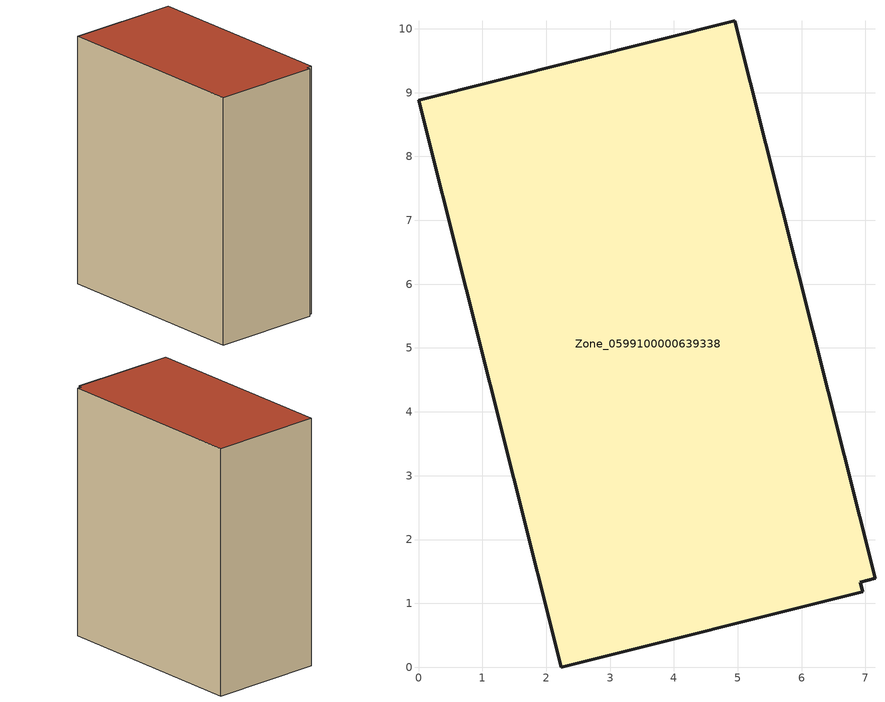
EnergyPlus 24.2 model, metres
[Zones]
Zone_0599100000639338
 floor ground (C_G): 7.15,1.39 6.92,1.33 6.96,1.18 2.24,0 0,8.88 4.95,10.12 z0
 wall outside (C_F): 7.15,1.39 4.95,10.12 0,8.88 2.24,0 6.96,1.18 6.92,1.33 7.15,1.39 z0:11.21
 roof outside (C_R): 6.92,1.33 7.15,1.39 4.95,10.12 0,8.88 2.24,0 6.96,1.18 z11.21
[BUILDING]
Pand.0599100000639338: North Axis=0; Terrain=City; Loads Convergence Tolerance Value=0.04; Temperature Convergence Tolerance Value=0.4; Solar Distribution=FullExterior; Maximum Number of Warmup Days=25; Minimum Number of Warmup Days=1
[Site:Location]
Rotterdam.The.Hague.AP_ZH_NLD Design_Conditions: Latitude=51.96; Longitude=4.45; Time Zone=1; Elevation=-4.5
[SITE:GROUNDTEMPERATURE:BUILDINGSURFACE]
18, 18, 18, 18, 18, 18, 18, 18, 18, 18, 18, 18
[MATERIAL] Thermal Absorptance=0.9; Solar Absorptance=0.7; Visible Absorptance=0.7
Name | Roughness | Thickness | Conductivity | Density | Specific Heat
G.TI.1992-2005 | MediumSmooth | 0.15 | 0.06 | 540 | 1210
F.TI.1992-2005 | Rough | 0.3 | 0.12 | 1920 | 840
R.TI.1992-2005 | MediumRough | 0.2 | 0.08 | 1500 | 1000
[CONSTRUCTION]
C_G: G.TI.1992-2005
C_F: F.TI.1992-2005
C_R: R.TI.1992-2005
[ZONE]
Zone_0599100000639338: Type=1; Multiplier=1; Ceiling Height=Autocalculate; Volume=Autocalculate; Floor Area=autocalculate; Part of Total Floor Area=Yes
[ZONEINFILTRATION:DESIGNFLOWRATE]
Infil_Zone_0599100000639338: Zone or ZoneList or Space or SpaceList=Zone_0599100000639338; Schedule=AlwaysOn; Design Flow Rate Calculation Method=Flow/Area; Flow Rate per Floor Area=0.0015; Constant Term Coefficient=1; Temperature Term Coefficient=0; Velocity Term Coefficient=0; Velocity Squared Term Coefficient=0
[HVACTEMPLATE:ZONE:IDEALLOADSAIRSYSTEM]
Zone_0599100000639338: Maximum Heating Supply Air Temperature=50; Minimum Cooling Supply Air Temperature=13; Maximum Heating Supply Air Humidity Ratio=0.0156; Minimum Cooling Supply Air Humidity Ratio=0.0077; Heating Limit=NoLimit; Cooling Limit=NoLimit; Dehumidification Control Type=ConstantSensibleHeatRatio; Cooling Sensible Heat Ratio=0.7; Dehumidification Setpoint=60; Humidification Control Type=None; Humidification Setpoint=30; Outdoor Air Method=None; Outdoor Air Flow Rate per Person=0.00944; Outdoor Air Flow Rate per Zone Floor Area=0; Outdoor Air Flow Rate per Zone=0; Demand Controlled Ventilation Type=None; Outdoor Air Economizer Type=NoEconomizer; Heat Recovery Type=None; Sensible Heat Recovery Effectiveness=0.7; Latent Heat Recovery Effectiveness=0.65
[ZONECONTROL:THERMOSTAT]
ThermostatControl_Zone_0599100000639338: Zone or ZoneList=Zone_0599100000639338; Control Type Schedule=DualSetpointControlType; Control 1=Thermostat_Zone_0599100000639338; Temperature Difference Between Cutout And Setpoint=0
[THERMOSTATSETPOINT:DUALSETPOINT]
Thermostat_Zone_0599100000639338: Heating Setpoint Temperature Schedule=HeatingSetpoint_Zone_0599100000639338; Cooling Setpoint Temperature Schedule=CoolingSetpoint_Zone_0599100000639338
[SCHEDULE:COMPACT]
HeatingSetpoint_Zone_0599100000639338: Through: 12/31, For: AllDays, Until: 24:00, 21
CoolingSetpoint_Zone_0599100000639338: Through: 12/31, For: AllDays, Until: 24:00, 24
DualSetpointControlType: Through: 12/31, For: AllDays, Until: 24:00, 4
AlwaysOn: Through: 12/31, For: AllDays, Until: 24:00, 1
